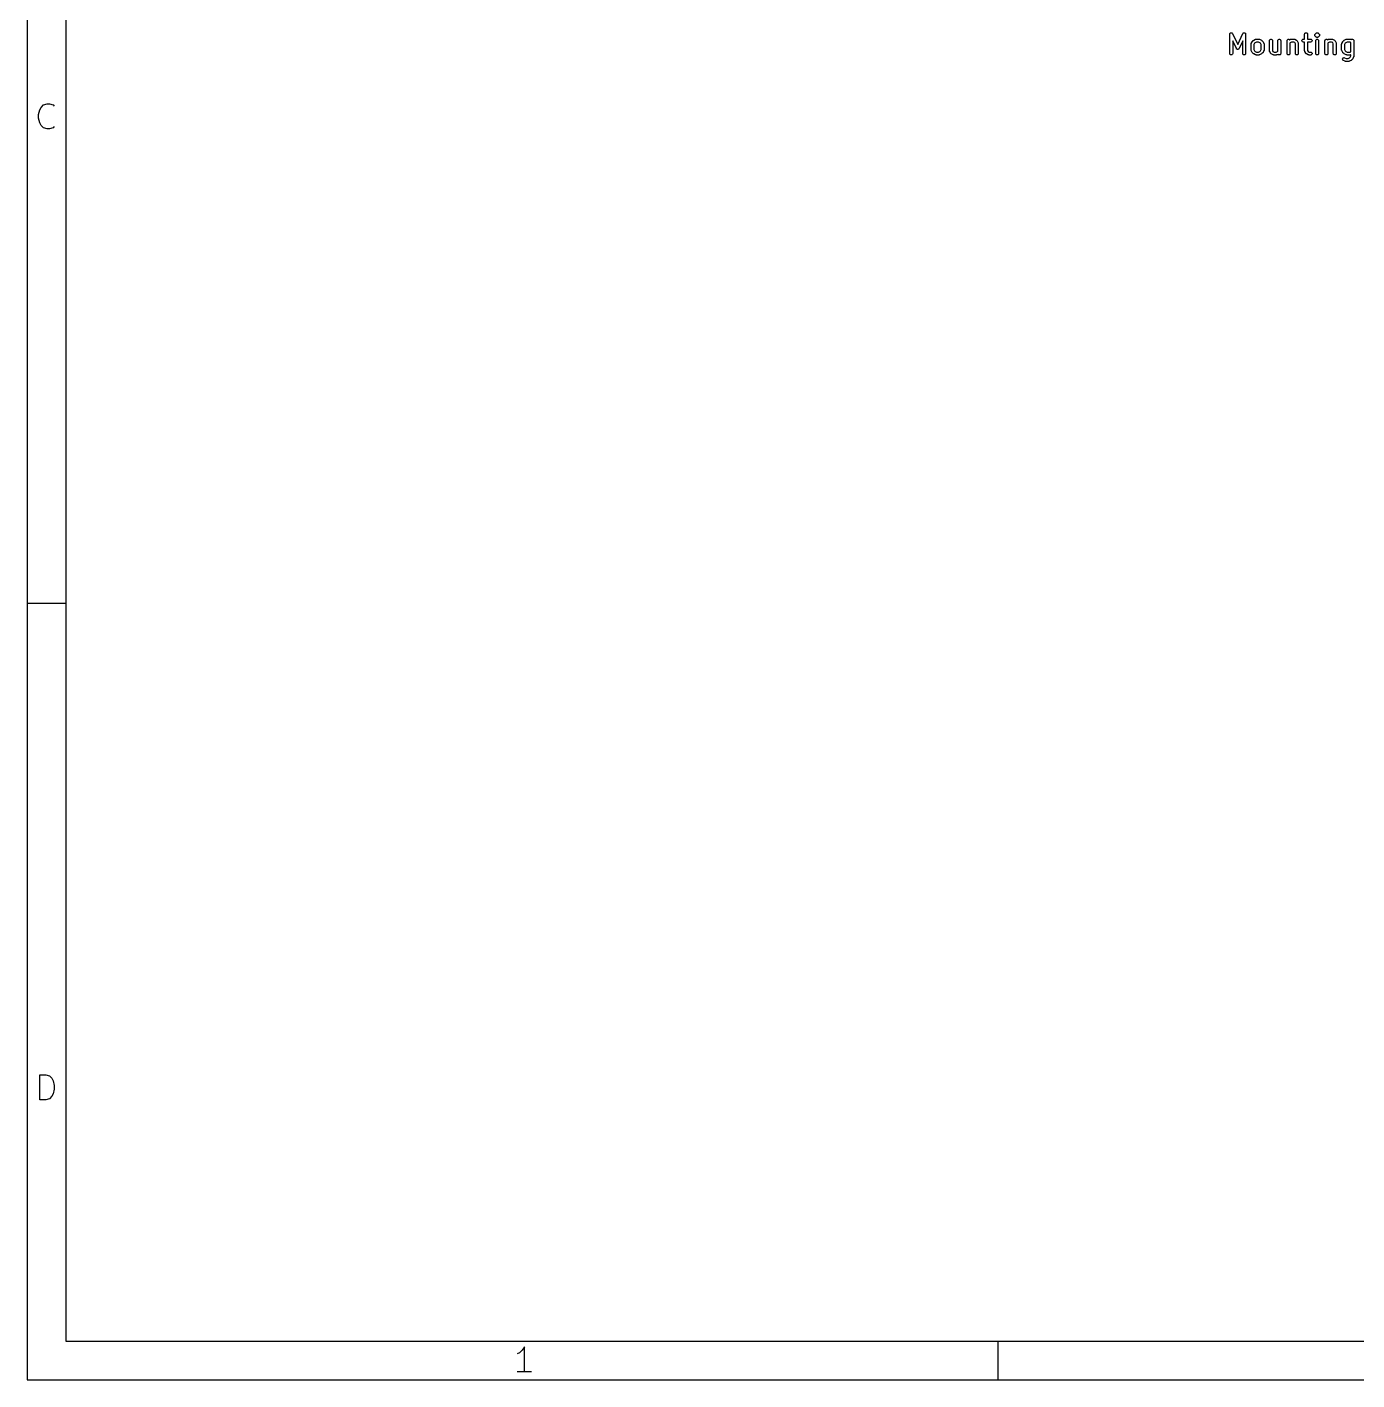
# Model space of a CAD drawing. Extents: x 10 to 287, y -200 to -10.
# Drawn here: x 10 to 78.5, y -200 to -130.3 of the extents above; entities that cross this region are included whole.
import ezdxf

# ---------------------------------------------------------------- set-up
doc = ezdxf.new("R2010")
doc.units = 0
doc.header["$MEASUREMENT"] = 0
doc.layers.add('BLACK', color=7, linetype='CONTINUOUS')

msp = doc.modelspace()

# ---------------------------------------------------------------- linework, layer by layer
at = {"layer": 'Black'}
for p, q in [((10, -10), (10, -200.007)), ((12, -12), (12, -198.007)), ((71.9496, -130.704), (71.9513, -130.694)), ((71.9496, -131.704), (71.9496, -130.704)), ((71.9513, -130.694), (71.9521, -130.684)), ((71.9521, -130.684), (71.9535, -130.681)), ((71.9535, -130.681), (71.9541, -130.678)), ((71.9541, -130.678), (71.959, -130.67)), ((71.959, -130.67), (71.9631, -130.661)), ((71.9631, -130.661), (71.9655, -130.658)), ((71.9655, -130.658), (71.9671, -130.655)), ((71.9671, -130.655), (71.9746, -130.649)), ((71.9746, -130.649), (71.9815, -130.642)), ((71.9815, -130.642), (71.9845, -130.641)), ((71.9845, -130.641), (71.9871, -130.639)), ((71.9871, -130.639), (71.9963, -130.635)), ((71.9963, -130.635), (72.0051, -130.631)), ((72.0051, -130.631), (72.0084, -130.631)), ((72.0084, -130.631), (72.0115, -130.63)), ((72.0115, -130.63), (72.0213, -130.63)), ((72.0213, -130.63), (72.0311, -130.629)), ((72.0311, -130.629), (72.0343, -130.63)), ((72.0343, -130.63), (72.0376, -130.63)), ((72.0376, -130.63), (72.0468, -130.633)), ((72.0468, -130.633), (72.0562, -130.636)), ((72.0562, -130.636), (72.059, -130.638)), ((72.059, -130.638), (72.0621, -130.639)), ((72.0621, -130.639), (72.0696, -130.645)), ((72.0696, -130.645), (72.0776, -130.651)), ((72.0776, -130.651), (72.0795, -130.653)), ((72.0795, -130.653), (72.082, -130.655)), ((72.082, -130.655), (72.0869, -130.664)), ((72.0869, -130.664), (72.0925, -130.672)), ((72.0925, -130.672), (72.3579, -131.241)), ((72.3579, -131.241), (72.6233, -130.672)), ((72.6233, -130.672), (72.6289, -130.664)), ((72.6289, -130.664), (72.6338, -130.655)), ((72.6338, -130.655), (72.6363, -130.653)), ((72.6363, -130.653), (72.6382, -130.651)), ((72.6382, -130.651), (72.6462, -130.645)), ((72.6462, -130.645), (72.6537, -130.639)), ((72.6537, -130.639), (72.6568, -130.638)), ((72.6568, -130.638), (72.6596, -130.636)), ((72.6596, -130.636), (72.669, -130.633)), ((72.669, -130.633), (72.6782, -130.63)), ((72.6782, -130.63), (72.6815, -130.63)), ((72.6815, -130.63), (72.6847, -130.629)), ((72.6847, -130.629), (72.6945, -130.63)), ((72.6945, -130.63), (72.7043, -130.63)), ((72.7043, -130.63), (72.7074, -130.631)), ((72.7074, -130.631), (72.7107, -130.631)), ((72.7107, -130.631), (72.7195, -130.635)), ((72.7195, -130.635), (72.7287, -130.639)), ((72.7287, -130.639), (72.7313, -130.641)), ((72.7313, -130.641), (72.7343, -130.642)), ((72.7343, -130.642), (72.7412, -130.649)), ((72.7412, -130.649), (72.7487, -130.655)), ((72.7487, -130.655), (72.7503, -130.658)), ((72.7503, -130.658), (72.7527, -130.661)), ((72.7527, -130.661), (72.7568, -130.67)), ((72.7568, -130.67), (72.7617, -130.678)), ((72.7617, -130.678), (72.7623, -130.681)), ((72.7623, -130.681), (72.7637, -130.684)), ((72.7637, -130.684), (72.7645, -130.694)), ((72.7645, -130.694), (72.7662, -130.704)), ((72.7662, -130.704), (72.7662, -131.704)), ((73.1815, -131.018), (73.2767, -130.97)), ((73.2767, -130.97), (73.2809, -130.969)), ((73.2809, -130.969), (73.2846, -130.966)), ((73.2846, -130.966), (73.2933, -130.965)), ((73.2933, -130.965), (73.3017, -130.962)), ((73.3017, -130.962), (73.306, -130.963)), ((73.306, -130.963), (73.3103, -130.962)), ((73.3103, -130.962), (73.4531, -130.962)), ((73.4531, -130.962), (73.4574, -130.963)), ((73.4574, -130.963), (73.4617, -130.962)), ((73.4617, -130.962), (73.4701, -130.965)), ((73.4701, -130.965), (73.4788, -130.966)), ((73.4788, -130.966), (73.4825, -130.969)), ((73.4825, -130.969), (73.4867, -130.97)), ((73.4867, -130.97), (73.5819, -131.018)), ((74.0147, -130.989), (74.0347, -130.972)), ((74.0347, -130.972), (74.0592, -130.963)), ((74.0592, -130.963), (74.0852, -130.963)), ((74.0852, -130.963), (74.1097, -130.972)), ((74.1097, -130.972), (74.1296, -130.989)), ((74.4433, -130.989), (74.4633, -130.972)), ((74.4633, -130.972), (74.4877, -130.963)), ((74.4877, -130.963), (74.5138, -130.963)), ((74.5138, -130.963), (74.5383, -130.972)), ((74.5383, -130.972), (74.5582, -130.989)), ((74.9195, -130.989), (74.9394, -130.972)), ((74.9394, -130.972), (74.9639, -130.963)), ((74.9639, -130.963), (74.99, -130.963)), ((74.99, -130.963), (75.0144, -130.972)), ((75.0144, -130.972), (75.0344, -130.989)), ((75.0376, -130.994), (75.0863, -130.97)), ((75.0863, -130.97), (75.0904, -130.969)), ((75.0904, -130.969), (75.0942, -130.966)), ((75.0942, -130.966), (75.1028, -130.965)), ((75.1028, -130.965), (75.1112, -130.962)), ((75.1112, -130.962), (75.1155, -130.963)), ((75.1155, -130.963), (75.1198, -130.962)), ((75.1198, -130.962), (75.2627, -130.962)), ((75.2627, -130.962), (75.2669, -130.963)), ((75.2669, -130.963), (75.2712, -130.962)), ((75.2712, -130.962), (75.2797, -130.965)), ((75.2797, -130.965), (75.2883, -130.966)), ((75.2883, -130.966), (75.2921, -130.969)), ((75.2921, -130.969), (75.2962, -130.97)), ((75.2962, -130.97), (75.3914, -131.018)), ((75.6906, -130.98), (75.7132, -130.966)), ((75.7132, -130.966), (75.7389, -130.962)), ((75.7389, -130.962), (75.8067, -130.962)), ((75.8067, -130.704), (75.8112, -130.678)), ((75.8067, -130.962), (75.8067, -130.704)), ((75.8112, -130.678), (75.8243, -130.655)), ((75.8243, -130.655), (75.8442, -130.639)), ((75.8442, -130.639), (75.8687, -130.63)), ((75.8687, -130.63), (75.8947, -130.63)), ((75.8947, -130.63), (75.9192, -130.639)), ((75.9192, -130.639), (75.9392, -130.655)), ((75.9392, -130.655), (75.9522, -130.678)), ((75.9522, -130.678), (75.9567, -130.704)), ((75.9567, -130.704), (75.9567, -130.962)), ((75.9567, -130.962), (76.1198, -130.962)), ((76.1198, -130.962), (76.1455, -130.966)), ((76.1455, -130.966), (76.168, -130.98)), ((76.3308, -130.745), (76.3325, -130.738)), ((76.3314, -130.751), (76.3308, -130.745)), ((76.3308, -130.758), (76.3314, -130.751)), ((76.3325, -130.764), (76.3308, -130.758)), ((76.3325, -130.738), (76.3331, -130.732)), ((76.3331, -130.771), (76.3325, -130.764)), ((76.3331, -130.732), (76.3359, -130.726)), ((76.3359, -130.777), (76.3331, -130.771)), ((76.3359, -130.726), (76.3375, -130.72)), ((76.3375, -130.783), (76.3359, -130.777)), ((76.3375, -130.72), (76.3413, -130.714)), ((76.3413, -130.788), (76.3375, -130.783)), ((76.3413, -130.714), (76.3441, -130.708)), ((76.3441, -130.794), (76.3413, -130.788)), ((76.3441, -130.708), (76.3487, -130.704)), ((76.3487, -130.799), (76.3441, -130.794)), ((76.3487, -130.704), (76.3525, -130.698)), ((76.3525, -130.804), (76.3487, -130.799)), ((76.3525, -130.698), (76.4001, -130.651)), ((76.4001, -130.852), (76.3525, -130.804)), ((76.3957, -130.989), (76.4156, -130.972)), ((76.4001, -130.651), (76.4055, -130.647)), ((76.4055, -130.856), (76.4001, -130.852)), ((76.4055, -130.647), (76.4101, -130.642)), ((76.4101, -130.86), (76.4055, -130.856)), ((76.4101, -130.642), (76.4131, -130.641)), ((76.4131, -130.862), (76.4101, -130.86)), ((76.4131, -130.641), (76.4156, -130.639)), ((76.4156, -130.864), (76.4131, -130.862)), ((76.4156, -130.639), (76.4187, -130.638)), ((76.4187, -130.865), (76.4156, -130.864)), ((76.4156, -130.972), (76.4401, -130.963)), ((76.4187, -130.638), (76.4214, -130.636)), ((76.4214, -130.867), (76.4187, -130.865)), ((76.4214, -130.636), (76.4278, -130.634)), ((76.4278, -130.869), (76.4214, -130.867)), ((76.4278, -130.634), (76.4337, -130.631)), ((76.4337, -130.871), (76.4278, -130.869)), ((76.4337, -130.631), (76.437, -130.631)), ((76.437, -130.872), (76.4337, -130.871)), ((76.437, -130.631), (76.4401, -130.63)), ((76.4401, -130.873), (76.437, -130.872)), ((76.4401, -130.63), (76.4434, -130.63)), ((76.4434, -130.873), (76.4401, -130.873)), ((76.4401, -130.963), (76.4662, -130.963)), ((76.4434, -130.63), (76.4466, -130.629)), ((76.4466, -130.874), (76.4434, -130.873)), ((76.4466, -130.629), (76.4531, -130.629)), ((76.4531, -130.873), (76.4466, -130.874)), ((76.4531, -130.629), (76.4597, -130.629)), ((76.4597, -130.874), (76.4531, -130.873)), ((76.4597, -130.629), (76.4629, -130.63)), ((76.4629, -130.873), (76.4597, -130.874)), ((76.4629, -130.63), (76.4662, -130.63)), ((76.4662, -130.873), (76.4629, -130.873)), ((76.4662, -130.63), (76.4693, -130.631)), ((76.4693, -130.872), (76.4662, -130.873)), ((76.4662, -130.963), (76.4906, -130.972)), ((76.4693, -130.631), (76.4726, -130.631)), ((76.4726, -130.871), (76.4693, -130.872)), ((76.4726, -130.631), (76.4785, -130.634)), ((76.4785, -130.869), (76.4726, -130.871)), ((76.4785, -130.634), (76.4848, -130.636)), ((76.4848, -130.867), (76.4785, -130.869)), ((76.4848, -130.636), (76.4875, -130.638)), ((76.4875, -130.865), (76.4848, -130.867)), ((76.4875, -130.638), (76.4906, -130.639)), ((76.4906, -130.864), (76.4875, -130.865)), ((76.4906, -130.639), (76.4932, -130.641)), ((76.4932, -130.862), (76.4906, -130.864)), ((76.4906, -130.972), (76.5106, -130.989)), ((76.4932, -130.641), (76.4962, -130.642)), ((76.4962, -130.86), (76.4932, -130.862)), ((76.4962, -130.642), (76.5008, -130.647)), ((76.5008, -130.856), (76.4962, -130.86)), ((76.5008, -130.647), (76.5062, -130.651)), ((76.5062, -130.852), (76.5008, -130.856)), ((76.5062, -130.651), (76.5538, -130.698)), ((76.5538, -130.804), (76.5062, -130.852)), ((76.5538, -130.698), (76.5576, -130.704)), ((76.5576, -130.799), (76.5538, -130.804)), ((76.5576, -130.704), (76.5622, -130.708)), ((76.5622, -130.794), (76.5576, -130.799)), ((76.5622, -130.708), (76.565, -130.714)), ((76.565, -130.788), (76.5622, -130.794)), ((76.565, -130.714), (76.5687, -130.72)), ((76.5687, -130.783), (76.565, -130.788)), ((76.5687, -130.72), (76.5704, -130.726)), ((76.5704, -130.777), (76.5687, -130.783)), ((76.5704, -130.726), (76.5732, -130.732)), ((76.5732, -130.771), (76.5704, -130.777)), ((76.5732, -130.732), (76.5738, -130.738)), ((76.5738, -130.764), (76.5732, -130.771)), ((76.5738, -130.738), (76.5755, -130.745)), ((76.5755, -130.758), (76.5738, -130.764)), ((76.5755, -130.745), (76.5749, -130.751)), ((76.5749, -130.751), (76.5755, -130.758)), ((76.8719, -130.989), (76.8918, -130.972)), ((76.8918, -130.972), (76.9163, -130.963)), ((76.9163, -130.963), (76.9424, -130.963)), ((76.9424, -130.963), (76.9668, -130.972)), ((76.9668, -130.972), (76.9868, -130.989)), ((76.9899, -130.994), (77.0386, -130.97)), ((77.0386, -130.97), (77.0428, -130.969)), ((77.0428, -130.969), (77.0465, -130.966)), ((77.0465, -130.966), (77.0552, -130.965)), ((77.0552, -130.965), (77.0636, -130.962)), ((77.0636, -130.962), (77.0679, -130.963)), ((77.0679, -130.963), (77.0722, -130.962)), ((77.0722, -130.962), (77.215, -130.962)), ((77.215, -130.962), (77.2193, -130.963)), ((77.2193, -130.963), (77.2236, -130.962)), ((77.2236, -130.962), (77.232, -130.965)), ((77.232, -130.965), (77.2407, -130.966)), ((77.2407, -130.966), (77.2444, -130.969)), ((77.2444, -130.969), (77.2486, -130.97)), ((77.2486, -130.97), (77.3438, -131.018)), ((77.8482, -131.018), (77.9434, -130.97)), ((77.9434, -130.97), (77.9476, -130.969)), ((77.9476, -130.969), (77.9513, -130.966)), ((77.9513, -130.966), (77.96, -130.965)), ((77.96, -130.965), (77.9684, -130.962)), ((77.9684, -130.962), (77.9727, -130.963)), ((77.9727, -130.963), (77.977, -130.962)), ((77.977, -130.962), (78.1674, -130.962)), ((78.1674, -130.962), (78.1717, -130.963)), ((78.1717, -130.963), (78.176, -130.962)), ((78.176, -130.962), (78.1844, -130.965)), ((78.1844, -130.965), (78.1931, -130.966)), ((78.1931, -130.966), (78.1968, -130.969)), ((78.1968, -130.969), (78.201, -130.97)), ((78.201, -130.97), (78.2177, -130.978)), ((78.2177, -130.978), (78.2252, -130.972)), ((78.2252, -130.972), (78.2496, -130.963)), ((78.2496, -130.963), (78.2757, -130.963)), ((78.2757, -130.963), (78.3002, -130.972)), ((78.3002, -130.972), (78.3201, -130.989)), ((72.2899, -131.45), (72.0996, -131.042)), ((72.0996, -131.042), (72.0996, -131.704)), ((72.2937, -131.455), (72.2899, -131.45)), ((72.2965, -131.461), (72.2937, -131.455)), ((72.3011, -131.466), (72.2965, -131.461)), ((72.3049, -131.471), (72.3011, -131.466)), ((72.3102, -131.475), (72.3049, -131.471)), ((72.3149, -131.479), (72.3102, -131.475)), ((72.3208, -131.482), (72.3149, -131.479)), ((72.3262, -131.486), (72.3208, -131.482)), ((72.3325, -131.488), (72.3262, -131.486)), ((72.3385, -131.49), (72.3325, -131.488)), ((72.345, -131.491), (72.3385, -131.49)), ((72.3514, -131.493), (72.345, -131.491)), ((72.3579, -131.492), (72.3514, -131.493)), ((72.3644, -131.493), (72.3579, -131.492)), ((72.3708, -131.491), (72.3644, -131.493)), ((72.3773, -131.49), (72.3708, -131.491)), ((72.3833, -131.488), (72.3773, -131.49)), ((72.3896, -131.486), (72.3833, -131.488)), ((72.395, -131.482), (72.3896, -131.486)), ((72.4009, -131.479), (72.395, -131.482)), ((72.4056, -131.475), (72.4009, -131.479)), ((72.4109, -131.471), (72.4056, -131.475)), ((72.4147, -131.466), (72.4109, -131.471)), ((72.4194, -131.461), (72.4147, -131.466)), ((72.4221, -131.455), (72.4194, -131.461)), ((72.4259, -131.45), (72.4221, -131.455)), ((72.6162, -131.042), (72.4259, -131.45)), ((72.6162, -131.704), (72.6162, -131.042)), ((73.0448, -131.227), (73.0456, -131.223)), ((73.0448, -131.513), (73.0448, -131.227)), ((73.0456, -131.517), (73.0448, -131.513)), ((73.0453, -131.219), (73.0478, -131.21)), ((73.0456, -131.223), (73.0453, -131.219)), ((73.0453, -131.522), (73.0456, -131.517)), ((73.0478, -131.53), (73.0453, -131.522)), ((73.0478, -131.21), (73.0493, -131.202)), ((73.0493, -131.539), (73.0478, -131.53)), ((73.0493, -131.202), (73.0515, -131.198)), ((73.0515, -131.543), (73.0493, -131.539)), ((73.0515, -131.198), (73.0527, -131.194)), ((73.0527, -131.547), (73.0515, -131.543)), ((73.0527, -131.194), (73.1003, -131.099)), ((73.1003, -131.642), (73.0527, -131.547)), ((73.1003, -131.099), (73.1075, -131.089)), ((73.1075, -131.652), (73.1003, -131.642)), ((73.1075, -131.089), (73.1144, -131.079)), ((73.1144, -131.661), (73.1075, -131.652)), ((73.1144, -131.079), (73.162, -131.032)), ((73.162, -131.709), (73.1144, -131.661)), ((73.162, -131.032), (73.1718, -131.025)), ((73.1718, -131.025), (73.1815, -131.018)), ((73.2291, -131.177), (73.1948, -131.245)), ((73.1948, -131.245), (73.1948, -131.495)), ((73.1948, -131.495), (73.2291, -131.564)), ((73.2595, -131.146), (73.2291, -131.177)), ((73.2291, -131.564), (73.2595, -131.594)), ((73.328, -131.112), (73.2595, -131.146)), ((73.2595, -131.594), (73.328, -131.629)), ((73.4354, -131.112), (73.328, -131.112)), ((73.328, -131.629), (73.4354, -131.629)), ((73.504, -131.146), (73.4354, -131.112)), ((73.4354, -131.629), (73.504, -131.594)), ((73.5344, -131.177), (73.504, -131.146)), ((73.504, -131.594), (73.5344, -131.564)), ((73.5686, -131.245), (73.5344, -131.177)), ((73.5344, -131.564), (73.5686, -131.495)), ((73.5686, -131.495), (73.5686, -131.245)), ((73.5819, -131.018), (73.5916, -131.025)), ((73.5916, -131.025), (73.6014, -131.032)), ((73.6014, -131.032), (73.649, -131.079)), ((73.649, -131.661), (73.6014, -131.709)), ((73.649, -131.079), (73.6559, -131.089)), ((73.6559, -131.652), (73.649, -131.661)), ((73.6559, -131.089), (73.6631, -131.099)), ((73.6631, -131.642), (73.6559, -131.652)), ((73.6631, -131.099), (73.7107, -131.194)), ((73.7107, -131.547), (73.6631, -131.642)), ((73.7107, -131.194), (73.7119, -131.198)), ((73.7119, -131.543), (73.7107, -131.547)), ((73.7119, -131.198), (73.7141, -131.202)), ((73.7141, -131.539), (73.7119, -131.543)), ((73.7141, -131.202), (73.7156, -131.21)), ((73.7156, -131.53), (73.7141, -131.539)), ((73.7156, -131.21), (73.7181, -131.219)), ((73.7181, -131.522), (73.7156, -131.53)), ((73.7181, -131.219), (73.7179, -131.223)), ((73.7179, -131.223), (73.7186, -131.227)), ((73.7186, -131.513), (73.7179, -131.517)), ((73.7179, -131.517), (73.7181, -131.522)), ((73.7186, -131.227), (73.7186, -131.513)), ((73.9972, -131.037), (74.0017, -131.011)), ((73.9972, -131.561), (73.9972, -131.037)), ((73.9979, -131.565), (73.9972, -131.561)), ((73.9977, -131.569), (73.9979, -131.565)), ((74.0002, -131.578), (73.9977, -131.569)), ((74.0017, -131.586), (74.0002, -131.578)), ((74.0017, -131.011), (74.0147, -130.989)), ((74.0039, -131.59), (74.0017, -131.586)), ((74.0051, -131.594), (74.0039, -131.59)), ((74.0527, -131.69), (74.0051, -131.594)), ((74.1296, -130.989), (74.1427, -131.011)), ((74.1427, -131.011), (74.1472, -131.037)), ((74.1472, -131.037), (74.1472, -131.543)), ((74.1472, -131.543), (74.1757, -131.6)), ((74.1757, -131.6), (74.2327, -131.629)), ((74.2327, -131.629), (74.3402, -131.629)), ((74.3402, -131.629), (74.4087, -131.594)), ((74.4087, -131.594), (74.4258, -131.577)), ((74.4258, -131.037), (74.4303, -131.011)), ((74.4258, -131.577), (74.4258, -131.037)), ((74.4303, -131.011), (74.4433, -130.989)), ((74.5582, -130.989), (74.5712, -131.011)), ((74.5712, -131.011), (74.5758, -131.037)), ((74.5758, -131.037), (74.5758, -131.704)), ((74.9019, -131.037), (74.9065, -131.011)), ((74.9019, -131.704), (74.9019, -131.037)), ((74.9065, -131.011), (74.9195, -130.989)), ((75.0344, -130.989), (75.0376, -130.994)), ((75.069, -131.146), (75.0519, -131.163)), ((75.0519, -131.163), (75.0519, -131.704)), ((75.1375, -131.112), (75.069, -131.146)), ((75.245, -131.112), (75.1375, -131.112)), ((75.302, -131.14), (75.245, -131.112)), ((75.3305, -131.198), (75.302, -131.14)), ((75.3305, -131.704), (75.3305, -131.198)), ((75.3914, -131.018), (75.4003, -131.024)), ((75.4003, -131.024), (75.4095, -131.03)), ((75.4095, -131.03), (75.4107, -131.032)), ((75.4107, -131.032), (75.4124, -131.033)), ((75.4124, -131.033), (75.4184, -131.042)), ((75.4184, -131.042), (75.425, -131.051)), ((75.425, -131.051), (75.4726, -131.146)), ((75.4726, -131.146), (75.4738, -131.15)), ((75.4738, -131.15), (75.476, -131.154)), ((75.476, -131.154), (75.4775, -131.163)), ((75.4775, -131.163), (75.48, -131.171)), ((75.48, -131.171), (75.4798, -131.176)), ((75.4798, -131.176), (75.4805, -131.18)), ((75.4805, -131.18), (75.4805, -131.704)), ((75.665, -131.024), (75.6739, -130.999)), ((75.665, -131.05), (75.665, -131.024)), ((75.6739, -131.074), (75.665, -131.05)), ((75.6739, -130.999), (75.6906, -130.98)), ((75.6906, -131.094), (75.6739, -131.074)), ((75.7132, -131.107), (75.6906, -131.094)), ((75.7389, -131.112), (75.7132, -131.107)), ((75.8067, -131.112), (75.7389, -131.112)), ((75.8067, -131.561), (75.8067, -131.112)), ((75.8075, -131.565), (75.8067, -131.561)), ((75.8072, -131.569), (75.8075, -131.565)), ((75.8097, -131.578), (75.8072, -131.569)), ((75.8112, -131.586), (75.8097, -131.578)), ((75.8134, -131.59), (75.8112, -131.586)), ((75.8146, -131.594), (75.8134, -131.59)), ((75.8622, -131.69), (75.8146, -131.594)), ((76.1198, -131.112), (75.9567, -131.112)), ((75.9567, -131.112), (75.9567, -131.543)), ((75.9567, -131.543), (75.9852, -131.6)), ((75.9852, -131.6), (76.0423, -131.629)), ((76.0423, -131.629), (76.1198, -131.629)), ((76.1455, -131.107), (76.1198, -131.112)), ((76.1198, -131.629), (76.1455, -131.633)), ((76.168, -131.094), (76.1455, -131.107)), ((76.1455, -131.633), (76.168, -131.646)), ((76.168, -130.98), (76.1848, -130.999)), ((76.1848, -131.074), (76.168, -131.094)), ((76.168, -131.646), (76.1848, -131.666)), ((76.1848, -130.999), (76.1937, -131.024)), ((76.1937, -131.05), (76.1848, -131.074)), ((76.1848, -131.666), (76.1937, -131.691)), ((76.1937, -131.024), (76.1937, -131.05)), ((76.3781, -131.037), (76.3827, -131.011)), ((76.3781, -131.704), (76.3781, -131.037)), ((76.3827, -131.011), (76.3957, -130.989)), ((76.5106, -130.989), (76.5236, -131.011)), ((76.5236, -131.011), (76.5281, -131.037)), ((76.5281, -131.037), (76.5281, -131.704)), ((76.8543, -131.037), (76.8589, -131.011)), ((76.8543, -131.704), (76.8543, -131.037)), ((76.8589, -131.011), (76.8719, -130.989)), ((76.9868, -130.989), (76.9899, -130.994)), ((77.0214, -131.146), (77.0043, -131.163)), ((77.0043, -131.163), (77.0043, -131.704)), ((77.0899, -131.112), (77.0214, -131.146)), ((77.1973, -131.112), (77.0899, -131.112)), ((77.2544, -131.14), (77.1973, -131.112)), ((77.2829, -131.198), (77.2544, -131.14)), ((77.2829, -131.704), (77.2829, -131.198)), ((77.3438, -131.018), (77.3527, -131.024)), ((77.3527, -131.024), (77.3618, -131.03)), ((77.3618, -131.03), (77.3631, -131.032)), ((77.3631, -131.032), (77.3647, -131.033)), ((77.3647, -131.033), (77.3708, -131.042)), ((77.3708, -131.042), (77.3774, -131.051)), ((77.3774, -131.051), (77.425, -131.146)), ((77.425, -131.146), (77.4262, -131.15)), ((77.4262, -131.15), (77.4284, -131.154)), ((77.4284, -131.154), (77.4299, -131.163)), ((77.4299, -131.163), (77.4324, -131.171)), ((77.4324, -131.171), (77.4322, -131.176)), ((77.4322, -131.176), (77.4329, -131.18)), ((77.4329, -131.18), (77.4329, -131.704)), ((77.7115, -131.227), (77.7122, -131.223)), ((77.7115, -131.513), (77.7115, -131.227)), ((77.7122, -131.517), (77.7115, -131.513)), ((77.712, -131.219), (77.7145, -131.21)), ((77.7122, -131.223), (77.712, -131.219)), ((77.712, -131.522), (77.7122, -131.517)), ((77.7145, -131.53), (77.712, -131.522)), ((77.7145, -131.21), (77.716, -131.202)), ((77.716, -131.539), (77.7145, -131.53)), ((77.716, -131.202), (77.7182, -131.198)), ((77.7182, -131.543), (77.716, -131.539)), ((77.7182, -131.198), (77.7194, -131.194)), ((77.7194, -131.547), (77.7182, -131.543)), ((77.7194, -131.194), (77.767, -131.099)), ((77.767, -131.642), (77.7194, -131.547)), ((77.767, -131.099), (77.7742, -131.089)), ((77.7742, -131.652), (77.767, -131.642)), ((77.7742, -131.089), (77.7811, -131.079)), ((77.7811, -131.661), (77.7742, -131.652)), ((77.7811, -131.079), (77.8287, -131.032)), ((77.8287, -131.709), (77.7811, -131.661)), ((77.8287, -131.032), (77.8385, -131.025)), ((77.8385, -131.025), (77.8482, -131.018)), ((77.8957, -131.177), (77.8615, -131.245)), ((77.8615, -131.245), (77.8615, -131.495)), ((77.8615, -131.495), (77.8957, -131.564)), ((77.9261, -131.146), (77.8957, -131.177)), ((77.8957, -131.564), (77.9261, -131.594)), ((77.9947, -131.112), (77.9261, -131.146)), ((77.9261, -131.594), (77.9947, -131.629)), ((78.1497, -131.112), (77.9947, -131.112)), ((77.9947, -131.629), (78.1497, -131.629)), ((78.1877, -131.131), (78.1497, -131.112)), ((78.1497, -131.629), (78.1877, -131.61)), ((78.1877, -131.61), (78.1877, -131.131)), ((78.3201, -130.989), (78.3331, -131.011)), ((78.3331, -131.011), (78.3377, -131.037)), ((78.3377, -131.037), (78.3377, -131.846)), ((71.9541, -131.729), (71.9496, -131.704)), ((71.9671, -131.752), (71.9541, -131.729)), ((71.9871, -131.769), (71.9671, -131.752)), ((72.0115, -131.778), (71.9871, -131.769)), ((72.0376, -131.778), (72.0115, -131.778)), ((72.0621, -131.769), (72.0376, -131.778)), ((72.082, -131.752), (72.0621, -131.769)), ((72.095, -131.729), (72.082, -131.752)), ((72.0996, -131.704), (72.095, -131.729)), ((72.6208, -131.729), (72.6162, -131.704)), ((72.6338, -131.752), (72.6208, -131.729)), ((72.6537, -131.769), (72.6338, -131.752)), ((72.6782, -131.778), (72.6537, -131.769)), ((72.7043, -131.778), (72.6782, -131.778)), ((72.7287, -131.769), (72.7043, -131.778)), ((72.7487, -131.752), (72.7287, -131.769)), ((72.7617, -131.729), (72.7487, -131.752)), ((72.7662, -131.704), (72.7617, -131.729)), ((73.1718, -131.716), (73.162, -131.709)), ((73.1815, -131.723), (73.1718, -131.716)), ((73.2767, -131.771), (73.1815, -131.723)), ((73.2809, -131.772), (73.2767, -131.771)), ((73.2846, -131.774), (73.2809, -131.772)), ((73.2933, -131.776), (73.2846, -131.774)), ((73.3017, -131.778), (73.2933, -131.776)), ((73.306, -131.778), (73.3017, -131.778)), ((73.3103, -131.779), (73.306, -131.778)), ((73.4531, -131.779), (73.3103, -131.779)), ((73.4574, -131.778), (73.4531, -131.779)), ((73.4617, -131.778), (73.4574, -131.778)), ((73.4701, -131.776), (73.4617, -131.778)), ((73.4788, -131.774), (73.4701, -131.776)), ((73.4825, -131.772), (73.4788, -131.774)), ((73.4867, -131.771), (73.4825, -131.772)), ((73.5819, -131.723), (73.4867, -131.771)), ((73.5916, -131.716), (73.5819, -131.723)), ((73.6014, -131.709), (73.5916, -131.716)), ((74.0593, -131.698), (74.0527, -131.69)), ((74.0653, -131.708), (74.0593, -131.698)), ((74.067, -131.709), (74.0653, -131.708)), ((74.0682, -131.71), (74.067, -131.709)), ((74.0774, -131.717), (74.0682, -131.71)), ((74.0863, -131.723), (74.0774, -131.717)), ((74.1815, -131.771), (74.0863, -131.723)), ((74.1856, -131.772), (74.1815, -131.771)), ((74.1894, -131.774), (74.1856, -131.772)), ((74.198, -131.776), (74.1894, -131.774)), ((74.2065, -131.778), (74.198, -131.776)), ((74.2108, -131.778), (74.2065, -131.778)), ((74.215, -131.779), (74.2108, -131.778)), ((74.3579, -131.779), (74.215, -131.779)), ((74.3622, -131.778), (74.3579, -131.779)), ((74.3665, -131.778), (74.3622, -131.778)), ((74.3749, -131.776), (74.3665, -131.778)), ((74.3836, -131.774), (74.3749, -131.776)), ((74.3873, -131.772), (74.3836, -131.774)), ((74.3914, -131.771), (74.3873, -131.772)), ((74.4401, -131.746), (74.3914, -131.771)), ((74.4433, -131.752), (74.4401, -131.746)), ((74.4633, -131.769), (74.4433, -131.752)), ((74.4877, -131.778), (74.4633, -131.769)), ((74.5138, -131.778), (74.4877, -131.778)), ((74.5383, -131.769), (74.5138, -131.778)), ((74.5582, -131.752), (74.5383, -131.769)), ((74.5712, -131.729), (74.5582, -131.752)), ((74.5758, -131.704), (74.5712, -131.729)), ((74.9065, -131.729), (74.9019, -131.704)), ((74.9195, -131.752), (74.9065, -131.729)), ((74.9394, -131.769), (74.9195, -131.752)), ((74.9639, -131.778), (74.9394, -131.769)), ((74.99, -131.778), (74.9639, -131.778)), ((75.0144, -131.769), (74.99, -131.778)), ((75.0344, -131.752), (75.0144, -131.769)), ((75.0474, -131.729), (75.0344, -131.752)), ((75.0519, -131.704), (75.0474, -131.729)), ((75.335, -131.729), (75.3305, -131.704)), ((75.3481, -131.752), (75.335, -131.729)), ((75.368, -131.769), (75.3481, -131.752)), ((75.3925, -131.778), (75.368, -131.769)), ((75.4185, -131.778), (75.3925, -131.778)), ((75.443, -131.769), (75.4185, -131.778)), ((75.463, -131.752), (75.443, -131.769)), ((75.476, -131.729), (75.463, -131.752)), ((75.4805, -131.704), (75.476, -131.729)), ((75.8688, -131.698), (75.8622, -131.69)), ((75.8749, -131.708), (75.8688, -131.698)), ((75.8765, -131.709), (75.8749, -131.708)), ((75.8778, -131.71), (75.8765, -131.709)), ((75.8869, -131.717), (75.8778, -131.71)), ((75.8958, -131.723), (75.8869, -131.717)), ((75.991, -131.771), (75.8958, -131.723)), ((75.9952, -131.772), (75.991, -131.771)), ((75.9989, -131.774), (75.9952, -131.772)), ((76.0076, -131.776), (75.9989, -131.774)), ((76.016, -131.778), (76.0076, -131.776)), ((76.0203, -131.778), (76.016, -131.778)), ((76.0246, -131.779), (76.0203, -131.778)), ((76.1198, -131.779), (76.0246, -131.779)), ((76.1455, -131.774), (76.1198, -131.779)), ((76.168, -131.761), (76.1455, -131.774)), ((76.1848, -131.741), (76.168, -131.761)), ((76.1937, -131.717), (76.1848, -131.741)), ((76.1937, -131.691), (76.1937, -131.717)), ((76.3827, -131.729), (76.3781, -131.704)), ((76.3957, -131.752), (76.3827, -131.729)), ((76.4156, -131.769), (76.3957, -131.752)), ((76.4401, -131.778), (76.4156, -131.769)), ((76.4662, -131.778), (76.4401, -131.778)), ((76.4906, -131.769), (76.4662, -131.778)), ((76.5106, -131.752), (76.4906, -131.769)), ((76.5236, -131.729), (76.5106, -131.752)), ((76.5281, -131.704), (76.5236, -131.729)), ((76.8589, -131.729), (76.8543, -131.704)), ((76.8719, -131.752), (76.8589, -131.729)), ((76.8918, -131.769), (76.8719, -131.752)), ((76.9163, -131.778), (76.8918, -131.769)), ((76.9424, -131.778), (76.9163, -131.778)), ((76.9668, -131.769), (76.9424, -131.778)), ((76.9868, -131.752), (76.9668, -131.769)), ((76.9998, -131.729), (76.9868, -131.752)), ((77.0043, -131.704), (76.9998, -131.729)), ((77.2874, -131.729), (77.2829, -131.704)), ((77.3004, -131.752), (77.2874, -131.729)), ((77.3204, -131.769), (77.3004, -131.752)), ((77.3449, -131.778), (77.3204, -131.769)), ((77.3709, -131.778), (77.3449, -131.778)), ((77.3954, -131.769), (77.3709, -131.778)), ((77.4154, -131.752), (77.3954, -131.769)), ((77.4284, -131.729), (77.4154, -131.752)), ((77.4329, -131.704), (77.4284, -131.729)), ((77.7592, -131.994), (77.7622, -131.968)), ((77.7653, -132.019), (77.7592, -131.994)), ((77.7622, -131.968), (77.7739, -131.945)), ((77.7796, -132.041), (77.7653, -132.019)), ((77.7739, -131.945), (77.7928, -131.927)), ((77.8006, -132.056), (77.7796, -132.041)), ((77.7928, -131.927), (77.8167, -131.916)), ((77.8958, -132.104), (77.8006, -132.056)), ((77.8167, -131.916), (77.8427, -131.915)), ((77.8385, -131.716), (77.8287, -131.709)), ((77.8482, -131.723), (77.8385, -131.716)), ((77.8427, -131.915), (77.8676, -131.922)), ((77.9434, -131.771), (77.8482, -131.723)), ((77.8676, -131.922), (77.947, -131.962)), ((77.8999, -132.105), (77.8958, -132.104)), ((77.9037, -132.107), (77.8999, -132.105)), ((77.9123, -132.109), (77.9037, -132.107)), ((77.9208, -132.111), (77.9123, -132.109)), ((77.9251, -132.111), (77.9208, -132.111)), ((77.9293, -132.112), (77.9251, -132.111)), ((78.0722, -132.112), (77.9293, -132.112)), ((77.9476, -131.772), (77.9434, -131.771)), ((77.947, -131.962), (78.0545, -131.962)), ((77.9513, -131.774), (77.9476, -131.772)), ((77.96, -131.776), (77.9513, -131.774)), ((77.9684, -131.778), (77.96, -131.776)), ((77.9727, -131.778), (77.9684, -131.778)), ((77.977, -131.779), (77.9727, -131.778)), ((78.1674, -131.779), (77.977, -131.779)), ((78.0545, -131.962), (78.123, -131.928)), ((78.0764, -132.111), (78.0722, -132.112)), ((78.0808, -132.111), (78.0764, -132.111)), ((78.0892, -132.109), (78.0808, -132.111)), ((78.0978, -132.107), (78.0892, -132.109)), ((78.1016, -132.105), (78.0978, -132.107)), ((78.1057, -132.104), (78.1016, -132.105)), ((78.201, -132.056), (78.1057, -132.104)), ((78.123, -131.928), (78.1534, -131.897)), ((78.1534, -131.897), (78.1877, -131.829)), ((78.1717, -131.778), (78.1674, -131.779)), ((78.176, -131.778), (78.1717, -131.778)), ((78.1844, -131.776), (78.176, -131.778)), ((78.1877, -131.775), (78.1844, -131.776)), ((78.1877, -131.829), (78.1877, -131.775)), ((78.2106, -132.049), (78.201, -132.056)), ((78.2205, -132.042), (78.2106, -132.049)), ((78.2681, -131.995), (78.2205, -132.042)), ((78.275, -131.985), (78.2681, -131.995)), ((78.2821, -131.975), (78.275, -131.985)), ((78.3297, -131.88), (78.2821, -131.975)), ((78.331, -131.876), (78.3297, -131.88)), ((78.3331, -131.872), (78.331, -131.876)), ((78.3347, -131.863), (78.3331, -131.872)), ((78.3372, -131.855), (78.3347, -131.863)), ((78.3377, -131.846), (78.3369, -131.851)), ((78.3369, -131.851), (78.3372, -131.855)), ((10.7214, -134.474), (10.8452, -134.35)), ((10.8452, -134.35), (11.031, -134.288)), ((11.031, -134.288), (11.1548, -134.288)), ((11.1548, -134.288), (11.3405, -134.35)), ((11.3405, -134.35), (11.4024, -134.412)), ((10.5976, -134.845), (10.6595, -134.598)), ((10.5976, -135.031), (10.5976, -134.845)), ((10.6595, -135.279), (10.5976, -135.031)), ((10.6595, -134.598), (10.7214, -134.474)), ((10.7214, -135.402), (10.6595, -135.279)), ((10.8452, -135.526), (10.7214, -135.402)), ((11.031, -135.588), (10.8452, -135.526)), ((11.1548, -135.588), (11.031, -135.588)), ((11.3405, -135.526), (11.1548, -135.588)), ((11.4024, -135.464), (11.3405, -135.526)), ((10, -160), (12, -160)), ((10.6595, -185.588), (10.6595, -184.288)), ((10.6595, -184.288), (10.969, -184.288)), ((10.969, -184.288), (11.1548, -184.35)), ((11.1548, -184.35), (11.2786, -184.474)), ((11.2786, -184.474), (11.3405, -184.598)), ((11.3405, -184.598), (11.4024, -184.845)), ((11.3405, -185.279), (11.2786, -185.402)), ((11.4024, -185.031), (11.3405, -185.279)), ((11.4024, -184.845), (11.4024, -185.031)), ((10.969, -185.588), (10.6595, -185.588)), ((11.1548, -185.526), (10.969, -185.588)), ((11.2786, -185.402), (11.1548, -185.526)), ((12, -198.007), (285.002, -198.007)), ((35.4952, -198.481), (35.3714, -198.605)), ((35.619, -198.295), (35.4952, -198.481)), ((35.619, -199.595), (35.619, -198.295)), ((60, -198.007), (60, -200.007)), ((35.3714, -198.605), (35.2476, -198.667)), ((35.9905, -199.595), (35.2476, -199.595)), ((10, -200.007), (287.002, -200.007))]:
    msp.add_line(p, q, dxfattribs=at)

doc.saveas('drawing.dxf')
